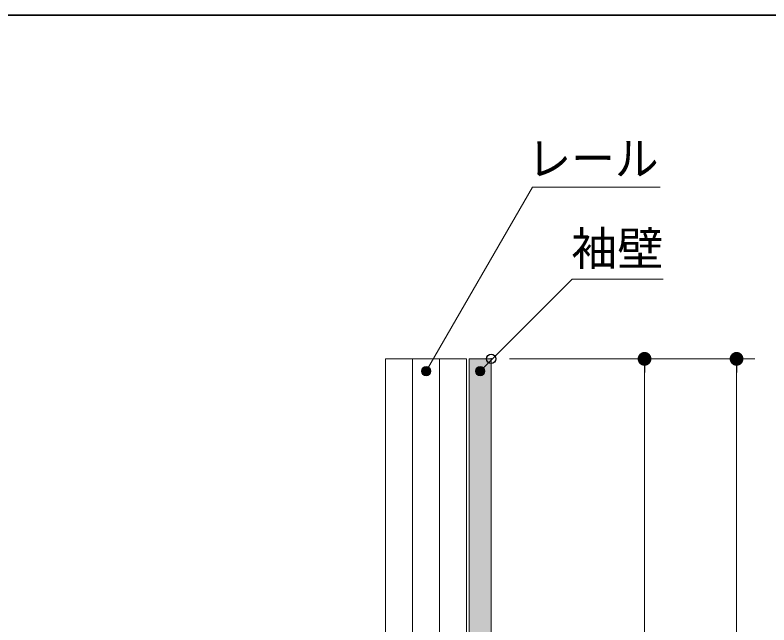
# Model space of a CAD drawing. Units: millimetres, scale not verified. Extents: x -9094 to 9094, y -4567 to 4567.
# Drawn here: x 1043 to 2272, y 3161 to 4155 of the extents above; entities that cross this region are included whole.
import ezdxf
from ezdxf.enums import TextEntityAlignment as Align

# ---------------------------------------------------------------- set-up
doc = ezdxf.new("R2010")
doc.units = ezdxf.units.MM
doc.header["$LTSCALE"] = 30
doc.header["$PDMODE"] = 32
doc.header["$PDSIZE"] = 15
for name, color, linetype, lineweight in [('0-0_3一般', 254, 'Continuous', 20), ('0-1_1図面枠', 7, 'Continuous', 20), ('0-2_2寸法-1', 7, 'Continuous', 15), ('0-3_0', 7, 'Continuous', 25), ('0-5_2寸法-3', 7, 'Continuous', 15)]:
    doc.layers.add(name, color=color, linetype=linetype, lineweight=lineweight)
doc.layers.add('0-4_Defpoints', color=7, linetype='Continuous')
doc.styles.add('ＭＳ Ｐゴシック', font='')
doc.styles.get('ＭＳ Ｐゴシック').set_extended_font_data('MS PGothic')

# ---------------------------------------------------------------- blocks, each defined once
blk = doc.blocks.new('グループ-66')
at = {"layer": '0-0_3一般', "color": 7, "lineweight": 15}
for points in [[(131160, 107835), (131160, 9915), (129840, 9915), (129840, 107835)], [(132480, 107835), (132480, 9915), (131160, 9915), (131160, 107835)], [(133800, 107835), (133800, 9915), (132480, 9915), (132480, 107835)], [(135000, 107835), (135000, 82980), (133920, 82980), (133920, 107835)]]:
    blk.add_lwpolyline(points, close=True, dxfattribs=at)
at = {"layer": '0-0_3一般', "color": 8}
blk.add_solid([(135000, 107835), (133920, 107835), (135000, 82980), (133920, 82980)], dxfattribs=at)
blk = doc.blocks.new('グループ-89')
at = {"layer": '0-0_3一般'}
blk.add_blockref('グループ-66', (0, 0), dxfattribs=at)
blk = doc.blocks.new('グループ-92')
at = {"layer": '0-1_1図面枠', "lineweight": 35}
blk.add_lwpolyline([(-180000, 124650), (180000, 124650), (180000, -124650), (-180000, -124650)], close=True, dxfattribs=at)
blk = doc.blocks.new('図面枠')
at = {"layer": '0-1_1図面枠'}
blk.add_blockref('グループ-92', (0, 0), dxfattribs=at)
blk = doc.blocks.new('_Dot')
at = {"layer": '0-3_0'}
blk.add_line((-15, 0), (-30, 0), dxfattribs=at)
for points in [[(0, 0), (-15, 0), (-14.88, 1.88)], [(0, 0), (-14.88, -1.88), (-15, 0)], [(0, 0), (-14.88, 1.88), (-14.53, 3.73)], [(0, 0), (-14.53, -3.73), (-14.88, -1.88)], [(0, 0), (-14.53, 3.73), (-13.95, 5.52)], [(0, 0), (-13.95, -5.52), (-14.53, -3.73)], [(0, 0), (-13.95, 5.52), (-13.14, 7.23)], [(0, 0), (-13.14, -7.23), (-13.95, -5.52)], [(0, 0), (-13.14, 7.23), (-12.14, 8.82)], [(0, 0), (-12.14, -8.82), (-13.14, -7.23)], [(0, 0), (-12.14, 8.82), (-10.93, 10.27)], [(0, 0), (-10.93, -10.27), (-12.14, -8.82)], [(0, 0), (-10.93, 10.27), (-9.56, 11.56)], [(0, 0), (-9.56, -11.56), (-10.93, -10.27)], [(0, 0), (-9.56, 11.56), (-8.04, 12.66)], [(0, 0), (-8.04, -12.66), (-9.56, -11.56)], [(0, 0), (-8.04, 12.66), (-6.39, 13.57)], [(0, 0), (-6.39, -13.57), (-8.04, -12.66)], [(0, 0), (-6.39, 13.57), (-4.64, 14.27)], [(0, 0), (-4.64, -14.27), (-6.39, -13.57)], [(0, 0), (-4.64, 14.27), (-2.81, 14.73)], [(0, 0), (-2.81, -14.73), (-4.64, -14.27)], [(0, 0), (-2.81, 14.73), (-0.94, 14.97)], [(0, 0), (-0.94, -14.97), (-2.81, -14.73)], [(0, 0), (-0.94, 14.97), (0.94, 14.97)], [(0, 0), (0.94, -14.97), (-0.94, -14.97)], [(0, 0), (0.94, 14.97), (2.81, 14.73)], [(0, 0), (2.81, 14.73), (4.64, 14.27)], [(0, 0), (4.64, 14.27), (6.39, 13.57)], [(0, 0), (6.39, 13.57), (8.04, 12.66)], [(0, 0), (8.04, 12.66), (9.56, 11.56)], [(0, 0), (9.56, 11.56), (10.93, 10.27)], [(0, 0), (10.93, 10.27), (12.14, 8.82)], [(0, 0), (12.14, 8.82), (13.14, 7.23)], [(0, 0), (13.14, 7.23), (13.95, 5.52)], [(0, 0), (13.95, 5.52), (14.53, 3.73)], [(0, 0), (14.53, 3.73), (14.88, 1.88)], [(0, 0), (14.88, 1.88), (15, 0)], [(0, 0), (2.81, -14.73), (0.94, -14.97)], [(0, 0), (4.64, -14.27), (2.81, -14.73)], [(0, 0), (6.39, -13.57), (4.64, -14.27)], [(0, 0), (8.04, -12.66), (6.39, -13.57)], [(0, 0), (9.56, -11.56), (8.04, -12.66)], [(0, 0), (10.93, -10.27), (9.56, -11.56)], [(0, 0), (12.14, -8.82), (10.93, -10.27)], [(0, 0), (13.14, -7.23), (12.14, -8.82)], [(0, 0), (13.95, -5.52), (13.14, -7.23)], [(0, 0), (14.53, -3.73), (13.95, -5.52)], [(0, 0), (14.88, -1.88), (14.53, -3.73)], [(0, 0), (15, 0), (14.88, -1.88)]]:
    blk.add_solid(points, dxfattribs=at)

msp = doc.modelspace()

# ---------------------------------------------------------------- hatches: boundary and pattern name
at = {"layer": '0-5_2寸法-3'}
for points in [[(1720.26, 3574.5, 1), (1705.24, 3574.5, 1)], [(1808.26, 3574.5, 1), (1793.24, 3574.5, 1)]]:
    msp.add_hatch(color=256, dxfattribs=at).paths.add_polyline_path(points)

# ---------------------------------------------------------------- linework, layer by layer
at = {"layer": '0-2_2寸法-1'}
for p, q in [((1848.75, 3594.5), (2098.75, 3594.5)), ((2098.75, 3594.5), (2248.75, 3594.5)), ((2068.75, 353.01), (2068.75, 3571.99)), ((2218.75, 265.01), (2218.75, 3571.99))]:
    msp.add_line(p, q, dxfattribs=at)
at = {"layer": '0-4_Defpoints'}
for p in [(1818.75, 3594.5), (2068.75, 3594.5), (2218.75, 3594.5)]:
    msp.add_point(p, dxfattribs=at)
at = {"layer": '0-5_2寸法-3'}
for points in [[(1712.75, 3574.5), (1885.96, 3874.5), (2094.31, 3874.5)], [(1800.75, 3574.5), (1950.75, 3724.5), (2098.92, 3724.5)]]:
    msp.add_lwpolyline(points, dxfattribs=at)
for centre in [(1712.75, 3574.5), (1800.75, 3574.5)]:
    msp.add_circle(centre, 7.51, dxfattribs=at)

# ---------------------------------------------------------------- block references
at = {"layer": '0-0_3一般', "xscale": 0.03333333, "yscale": 0.03333333}
msp.add_blockref('グループ-89', (-2681.25, 0), dxfattribs=at)
at = {"layer": '0-1_1図面枠', "xscale": 0.03333333, "yscale": 0.03333333}
msp.add_blockref('図面枠', (-2681.25, 0), dxfattribs=at)
at = {"layer": '0-2_2寸法-1', "xscale": 0.7503418, "yscale": 0.7503418, "rotation": 90}
for p in [(2068.75, 3594.5), (2218.75, 3594.5)]:
    msp.add_blockref('_Dot', p, dxfattribs=at)

# ---------------------------------------------------------------- texts
at = {"layer": '0-5_2寸法-3', "style": 'ＭＳ Ｐゴシック', "width": 0.95}
msp.add_text('レール', height=54.99, dxfattribs=at).set_placement((1877.89, 3877.06), align=Align.BOTTOM_LEFT)
at = {"layer": '0-5_2寸法-3', "style": 'ＭＳ Ｐゴシック'}
msp.add_text('袖壁', height=54.99, dxfattribs=at).set_placement((1949.33, 3730.26), align=Align.BOTTOM_LEFT)

doc.saveas('drawing.dxf')
